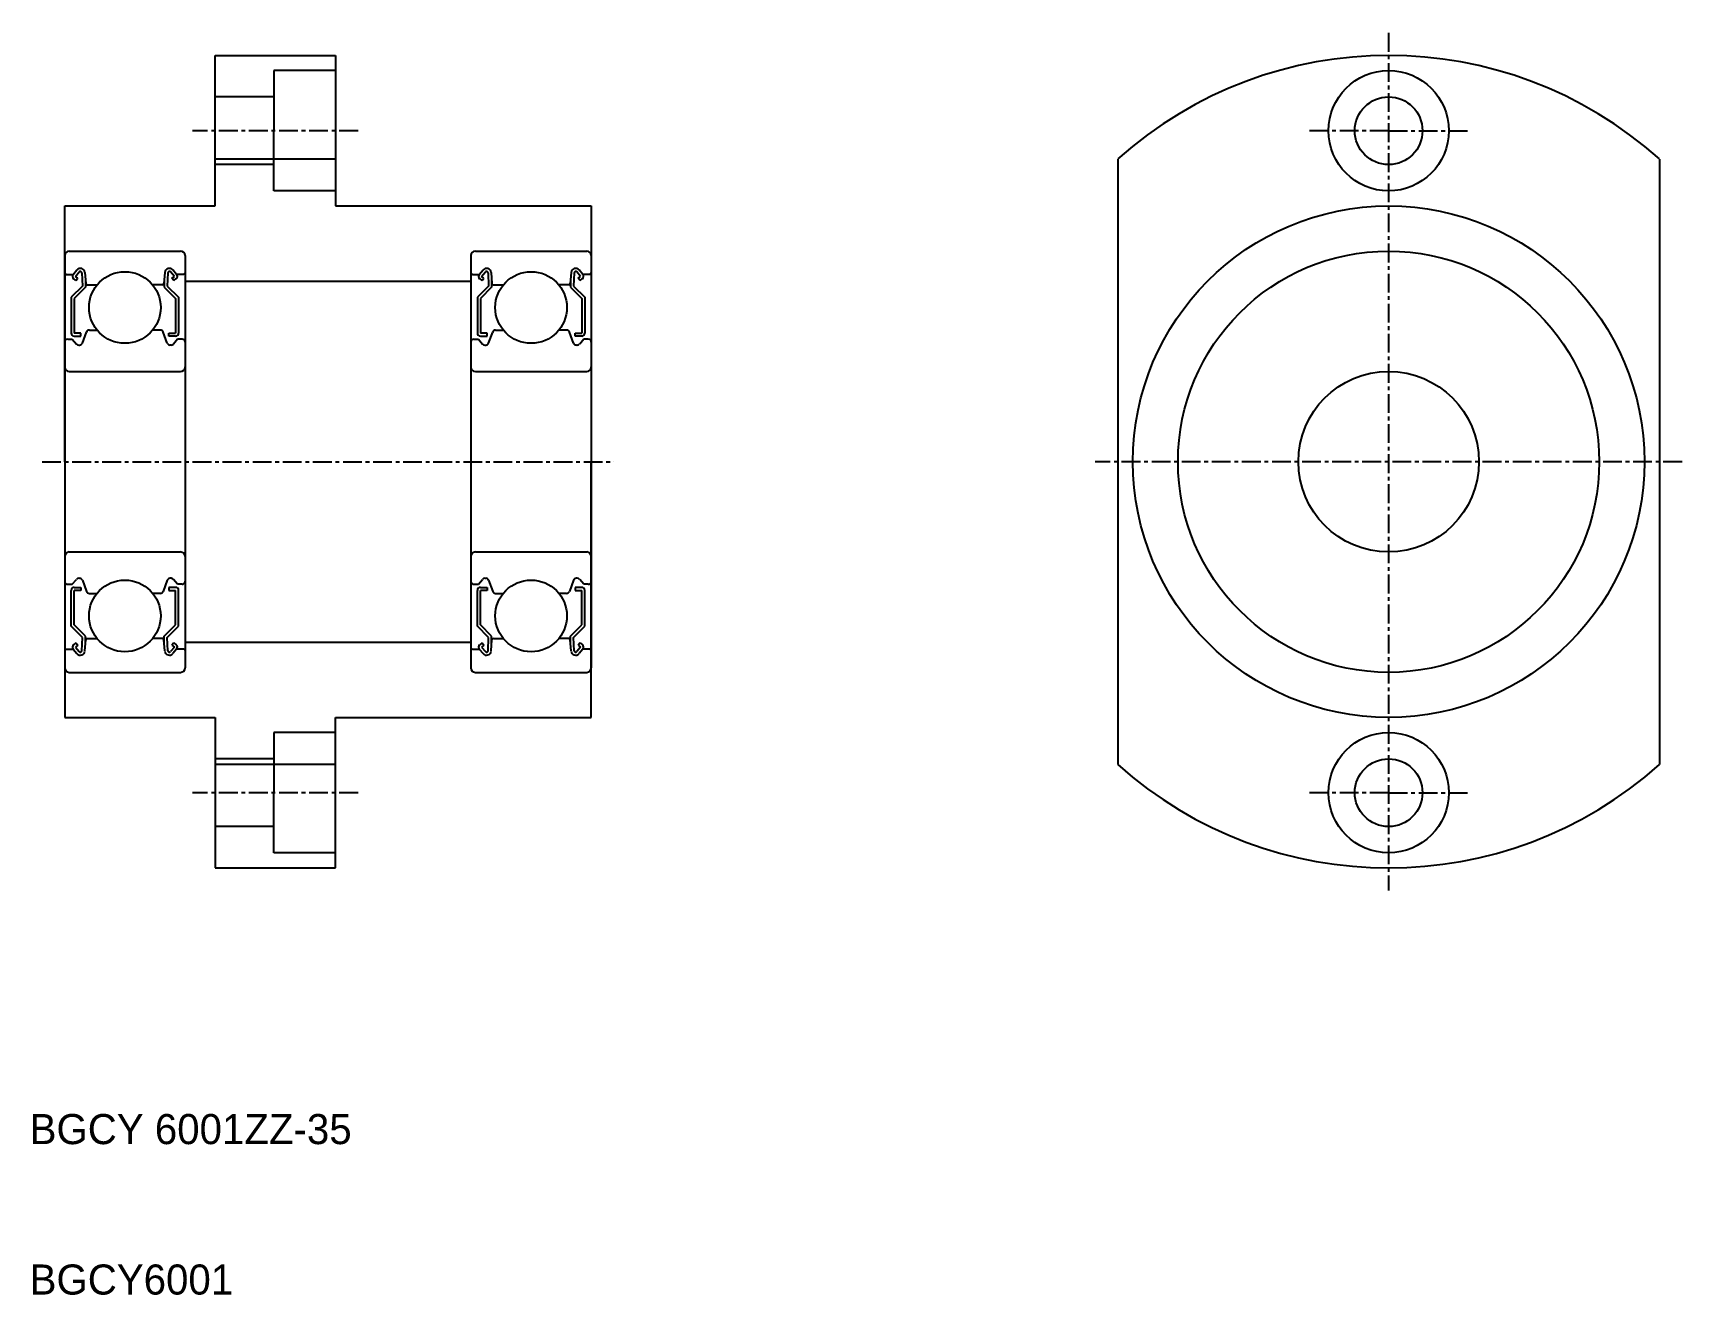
# Model space of a CAD drawing. Extents: x 111 to 220, y 63 to 147.
import ezdxf

# ---------------------------------------------------------------- set-up
doc = ezdxf.new("R2010")
doc.units = 0
doc.linetypes.add('CENTER', pattern=[2, 1.25, -0.25, 0.25, -0.25])
doc.linetypes.add('DASHED', pattern=[19.05, 12.7, -6.35])
doc.layers.get('0').update_dxf_attribs({"linetype": 'CONTINUOUS'})
doc.layers.add('CENTER', color=1, linetype='CENTER')

msp = doc.modelspace()

# ---------------------------------------------------------------- linework, layer by layer
for p, q in [((122.86, 145.12), (130.86, 145.12)), ((122.86, 135.12), (122.86, 145.12)), ((130.86, 145.12), (130.86, 135.12)), ((130.86, 138.24), (122.86, 138.24)), ((182.86, 138.24), (182.86, 97.99)), ((218.86, 138.24), (218.86, 97.99)), ((112.86, 118.12), (112.86, 135.12)), ((112.86, 135.12), (122.86, 135.12)), ((130.86, 135.12), (147.86, 135.12)), ((147.86, 135.12), (147.86, 118.12)), ((112.86, 131.82), (112.86, 104.42)), ((113.16, 132.12), (120.56, 132.12)), ((120.86, 131.82), (120.86, 104.42)), ((139.86, 131.82), (139.86, 104.42)), ((140.16, 132.12), (147.56, 132.12)), ((147.86, 131.82), (147.86, 104.42)), ((112.96, 130.57), (113.42, 130.57)), ((113.42, 130.57), (113.67, 130.87)), ((113.57, 130.44), (113.82, 130.74)), ((113.73, 130.31), (113.57, 130.44)), ((114, 130.68), (114.04, 129.8)), ((114.2, 130.7), (114.26, 129.96)), ((119.52, 130.7), (119.46, 129.96)), ((119.72, 130.68), (119.68, 129.8)), ((120.15, 130.44), (119.9, 130.74)), ((119.99, 130.31), (120.15, 130.44)), ((120.3, 130.57), (120.05, 130.87)), ((120.76, 130.57), (120.3, 130.57)), ((139.96, 130.57), (140.42, 130.57)), ((140.42, 130.57), (140.67, 130.87)), ((140.57, 130.44), (140.82, 130.74)), ((140.73, 130.31), (140.57, 130.44)), ((141, 130.68), (141.04, 129.8)), ((141.2, 130.7), (141.26, 129.96)), ((146.52, 130.7), (146.46, 129.96)), ((146.72, 130.68), (146.68, 129.8)), ((147.15, 130.44), (146.9, 130.74)), ((146.99, 130.31), (147.15, 130.44)), ((147.3, 130.57), (147.05, 130.87)), ((147.76, 130.57), (147.3, 130.57)), ((114.04, 129.8), (113.29, 129.05)), ((113.6, 130.16), (113.45, 130.29)), ((114.24, 129.72), (113.49, 128.97)), ((113.6, 130.16), (113.73, 130.31)), ((114.24, 130.19), (114.24, 129.72)), ((114.36, 129.87), (115.01, 129.87)), ((119.36, 129.87), (118.71, 129.87)), ((119.48, 130.19), (119.48, 129.72)), ((119.48, 129.72), (120.23, 128.97)), ((119.68, 129.8), (120.43, 129.05)), ((120.12, 130.16), (119.99, 130.31)), ((120.12, 130.16), (120.28, 130.29)), ((141.04, 129.8), (140.29, 129.05)), ((140.6, 130.16), (140.45, 130.29)), ((141.24, 129.72), (140.49, 128.97)), ((140.6, 130.16), (140.73, 130.31)), ((141.24, 130.19), (141.24, 129.72)), ((141.36, 129.87), (142.01, 129.87)), ((146.36, 129.87), (145.71, 129.87)), ((146.48, 130.19), (146.48, 129.72)), ((146.48, 129.72), (147.23, 128.97)), ((146.68, 129.8), (147.43, 129.05)), ((147.12, 130.16), (146.99, 130.31)), ((147.12, 130.16), (147.28, 130.29)), ((113.29, 129.05), (113.29, 126.67)), ((113.49, 128.97), (113.49, 126.67)), ((120.23, 128.97), (120.23, 126.67)), ((120.43, 129.05), (120.43, 126.67)), ((140.29, 129.05), (140.29, 126.67)), ((140.49, 128.97), (140.49, 126.67)), ((147.23, 128.97), (147.23, 126.67)), ((147.43, 129.05), (147.43, 126.67)), ((113.06, 126.27), (113.36, 126.27)), ((113.36, 126.27), (113.64, 125.94)), ((113.94, 126.67), (113.49, 126.67)), ((113.49, 126.47), (113.94, 126.47)), ((113.94, 126.47), (113.94, 126.67)), ((114.04, 126), (114.31, 126.74)), ((114.5, 126.87), (115.01, 126.87)), ((119.22, 126.87), (118.71, 126.87)), ((119.68, 126), (119.41, 126.74)), ((119.78, 126.67), (120.23, 126.67)), ((119.78, 126.47), (119.78, 126.67)), ((120.23, 126.47), (119.78, 126.47)), ((120.36, 126.27), (120.09, 125.94)), ((120.66, 126.27), (120.36, 126.27)), ((140.06, 126.27), (140.36, 126.27)), ((140.36, 126.27), (140.64, 125.94)), ((140.94, 126.67), (140.49, 126.67)), ((140.49, 126.47), (140.94, 126.47)), ((140.94, 126.47), (140.94, 126.67)), ((141.04, 126), (141.31, 126.74)), ((141.5, 126.87), (142.01, 126.87)), ((146.22, 126.87), (145.71, 126.87)), ((146.68, 126), (146.41, 126.74)), ((146.78, 126.67), (147.23, 126.67)), ((146.78, 126.47), (146.78, 126.67)), ((147.23, 126.47), (146.78, 126.47)), ((147.36, 126.27), (147.09, 125.94)), ((147.66, 126.27), (147.36, 126.27)), ((113.79, 125.87), (113.85, 125.87)), ((119.93, 125.87), (119.87, 125.87)), ((140.79, 125.87), (140.85, 125.87)), ((146.93, 125.87), (146.87, 125.87)), ((113.16, 124.12), (120.56, 124.12)), ((140.16, 124.12), (147.56, 124.12)), ((112.86, 118.12), (112.86, 101.12)), ((147.86, 101.12), (147.86, 118.12)), ((113.16, 112.12), (120.56, 112.12)), ((140.16, 112.12), (147.56, 112.12)), ((113.06, 109.97), (113.36, 109.97)), ((113.36, 109.97), (113.64, 110.3)), ((113.49, 109.77), (113.94, 109.77)), ((113.79, 110.37), (113.85, 110.37)), ((113.94, 109.77), (113.94, 109.57)), ((114.04, 110.24), (114.31, 109.5)), ((119.68, 110.24), (119.41, 109.5)), ((119.78, 109.77), (119.78, 109.57)), ((120.23, 109.77), (119.78, 109.77)), ((119.93, 110.37), (119.87, 110.37)), ((120.36, 109.97), (120.09, 110.3)), ((120.66, 109.97), (120.36, 109.97)), ((140.06, 109.97), (140.36, 109.97)), ((140.36, 109.97), (140.64, 110.3)), ((140.49, 109.77), (140.94, 109.77)), ((140.79, 110.37), (140.85, 110.37)), ((140.94, 109.77), (140.94, 109.57)), ((141.04, 110.24), (141.31, 109.5)), ((146.68, 110.24), (146.41, 109.5)), ((146.78, 109.77), (146.78, 109.57)), ((147.23, 109.77), (146.78, 109.77)), ((146.93, 110.37), (146.87, 110.37)), ((147.36, 109.97), (147.09, 110.3)), ((147.66, 109.97), (147.36, 109.97)), ((113.29, 107.19), (113.29, 109.57)), ((113.49, 107.27), (113.49, 109.57)), ((113.94, 109.57), (113.49, 109.57)), ((114.5, 109.37), (115.01, 109.37)), ((114.63, 109.37), (114.63, 109.37)), ((114.75, 109.37), (114.75, 109.37)), ((119.22, 109.37), (118.71, 109.37)), ((119.78, 109.57), (120.23, 109.57)), ((120.23, 107.27), (120.23, 109.57)), ((120.43, 107.19), (120.43, 109.57)), ((140.29, 107.19), (140.29, 109.57)), ((140.94, 109.57), (140.49, 109.57)), ((140.49, 107.27), (140.49, 109.57)), ((141.5, 109.37), (142.01, 109.37)), ((141.63, 109.37), (141.63, 109.37)), ((141.75, 109.37), (141.76, 109.37)), ((146.22, 109.37), (145.71, 109.37)), ((146.78, 109.57), (147.23, 109.57)), ((147.23, 107.27), (147.23, 109.57)), ((147.43, 107.19), (147.43, 109.57)), ((114.04, 106.44), (113.29, 107.19)), ((114.24, 106.52), (113.49, 107.27)), ((114, 105.56), (114.04, 106.44)), ((114.24, 106.05), (114.24, 106.52)), ((114.36, 106.37), (115.01, 106.37)), ((119.36, 106.37), (118.71, 106.37)), ((119.48, 106.52), (120.23, 107.27)), ((119.48, 106.05), (119.48, 106.52)), ((119.68, 106.44), (120.43, 107.19)), ((119.72, 105.56), (119.68, 106.44)), ((141.04, 106.44), (140.29, 107.19)), ((141.24, 106.52), (140.49, 107.27)), ((141, 105.56), (141.04, 106.44)), ((141.24, 106.05), (141.24, 106.52)), ((141.36, 106.37), (142.01, 106.37)), ((146.36, 106.37), (145.71, 106.37)), ((146.48, 106.52), (147.23, 107.27)), ((146.48, 106.05), (146.48, 106.52)), ((146.68, 106.44), (147.43, 107.19)), ((146.72, 105.56), (146.68, 106.44)), ((112.96, 105.67), (113.42, 105.67)), ((113.42, 105.67), (113.67, 105.37)), ((113.6, 106.08), (113.45, 105.95)), ((113.73, 105.93), (113.57, 105.8)), ((113.57, 105.8), (113.82, 105.5)), ((113.6, 106.08), (113.73, 105.93)), ((114.2, 105.54), (114.26, 106.28)), ((119.52, 105.54), (119.46, 106.28)), ((120.15, 105.8), (119.9, 105.5)), ((120.12, 106.08), (119.99, 105.93)), ((119.99, 105.93), (120.15, 105.8)), ((120.3, 105.67), (120.05, 105.37)), ((120.12, 106.08), (120.28, 105.95)), ((120.76, 105.67), (120.3, 105.67)), ((139.96, 105.67), (140.42, 105.67)), ((140.42, 105.67), (140.67, 105.37)), ((140.6, 106.08), (140.45, 105.95)), ((140.73, 105.93), (140.57, 105.8)), ((140.57, 105.8), (140.82, 105.5)), ((140.6, 106.08), (140.73, 105.93)), ((141.2, 105.54), (141.26, 106.28)), ((146.52, 105.54), (146.46, 106.28)), ((147.15, 105.8), (146.9, 105.5)), ((147.12, 106.08), (146.99, 105.93)), ((146.99, 105.93), (147.15, 105.8)), ((147.3, 105.67), (147.05, 105.37)), ((147.12, 106.08), (147.28, 105.95)), ((147.76, 105.67), (147.3, 105.67)), ((113.16, 104.12), (120.56, 104.12)), ((140.16, 104.12), (147.56, 104.12)), ((112.86, 101.12), (122.86, 101.12)), ((122.86, 101.12), (122.86, 91.12)), ((130.86, 101.12), (147.86, 101.12)), ((130.86, 91.12), (130.86, 101.12)), ((130.86, 97.99), (122.86, 97.99)), ((122.86, 91.12), (130.86, 91.12))]:
    msp.add_line(p, q)
at = {"color": 3, "linetype": 'DASHED'}
for p, q in [((126.76, 144.12), (126.76, 140.12)), ((130.86, 144.12), (126.76, 144.12)), ((126.76, 142.37), (122.86, 142.37)), ((126.76, 136.12), (126.76, 140.12)), ((126.76, 137.87), (122.86, 137.87)), ((130.86, 136.12), (126.76, 136.12)), ((130.86, 100.12), (126.76, 100.12)), ((126.76, 100.12), (126.76, 96.12)), ((126.76, 98.37), (122.86, 98.37)), ((126.76, 92.12), (126.76, 96.12)), ((126.76, 93.87), (122.86, 93.87)), ((130.86, 92.12), (126.76, 92.12))]:
    msp.add_line(p, q, dxfattribs=at)
at = {"color": 7, "linetype": 'CONTINUOUS'}
for p, q in [((120.86, 130.12), (139.86, 130.12)), ((120.86, 106.12), (139.86, 106.12))]:
    msp.add_line(p, q, dxfattribs=at)
for centre, radius in [((200.86, 140.12), 4), ((200.86, 140.12), 2.25), ((200.86, 118.12), 17), ((200.86, 118.12), 14), ((116.86, 128.37), 2.38), ((143.86, 128.37), 2.38), ((200.86, 118.12), 6), ((116.86, 107.87), 2.38), ((143.86, 107.87), 2.38), ((200.86, 96.12), 4), ((200.86, 96.12), 2.25)]:
    msp.add_circle(centre, radius)
for centre, radius, start, end in [((200.86, 118.12), 27, 48.1897, 131.8103), ((113.16, 131.82), 0.3, 90, 180), ((120.56, 131.82), 0.3, 0, 90), ((140.16, 131.82), 0.3, 90, 180), ((147.56, 131.82), 0.3, 0, 90), ((112.96, 130.67), 0.1, 180, 270), ((113.57, 130.44), 0.2, 140.002, 230.0863), ((113.9, 130.67), 0.3, 4.9968, 140.002), ((113.9, 130.67), 0.1, 2.8198, 140.0022), ((119.82, 130.67), 0.3, 39.998, 175.0032), ((119.82, 130.67), 0.1, 39.9978, 177.1802), ((120.15, 130.44), 0.2, 309.9137, 39.998), ((120.76, 130.67), 0.1, 270, 0), ((139.96, 130.67), 0.1, 180, 270), ((140.57, 130.44), 0.2, 140.002, 230.0863), ((140.9, 130.67), 0.3, 4.9968, 140.002), ((140.9, 130.67), 0.1, 2.8198, 140.0022), ((146.82, 130.67), 0.3, 39.998, 175.0032), ((146.82, 130.67), 0.1, 39.9978, 177.1802), ((147.15, 130.44), 0.2, 309.9137, 39.998), ((147.76, 130.67), 0.1, 270, 0), ((114.36, 129.97), 0.1, 184.9968, 269.9991), ((119.36, 129.97), 0.1, 270.0009, 355.0032), ((141.36, 129.97), 0.1, 184.9968, 269.9991), ((146.36, 129.97), 0.1, 270.0009, 355.0032), ((113.06, 126.07), 0.2, 90, 180), ((113.49, 126.67), 0.2, 180, 270), ((114.5, 126.67), 0.2, 90, 159.9916), ((119.22, 126.67), 0.2, 20.0084, 90), ((120.23, 126.67), 0.2, 270, 0), ((120.66, 126.07), 0.2, 0, 90), ((140.06, 126.07), 0.2, 90, 180), ((140.49, 126.67), 0.2, 180, 270), ((141.5, 126.67), 0.2, 90, 159.9916), ((146.22, 126.67), 0.2, 20.0084, 90), ((147.23, 126.67), 0.2, 270, 0), ((147.66, 126.07), 0.2, 0, 90), ((113.79, 126.07), 0.2, 219.9952, 270), ((113.85, 126.07), 0.2, 270, 339.9916), ((119.87, 126.07), 0.2, 200.0084, 270), ((119.93, 126.07), 0.2, 270, 320.0048), ((140.79, 126.07), 0.2, 219.9952, 270), ((140.85, 126.07), 0.2, 270, 339.9916), ((146.87, 126.07), 0.2, 200.0084, 270), ((146.93, 126.07), 0.2, 270, 320.0048), ((113.16, 124.42), 0.3, 180, 270), ((120.56, 124.42), 0.3, 270, 0), ((140.16, 124.42), 0.3, 180, 270), ((147.56, 124.42), 0.3, 270, 0), ((113.16, 111.82), 0.3, 90, 180), ((120.56, 111.82), 0.3, 0, 90), ((140.16, 111.82), 0.3, 90, 180), ((147.56, 111.82), 0.3, 0, 90), ((113.06, 110.17), 0.2, 180, 270), ((113.49, 109.57), 0.2, 90, 180), ((113.79, 110.17), 0.2, 90, 140.0048), ((113.85, 110.17), 0.2, 20.0084, 90), ((119.87, 110.17), 0.2, 90, 159.9916), ((119.93, 110.17), 0.2, 39.9952, 90), ((120.23, 109.57), 0.2, 0, 90), ((120.66, 110.17), 0.2, 270, 0), ((140.06, 110.17), 0.2, 180, 270), ((140.49, 109.57), 0.2, 90, 180), ((140.79, 110.17), 0.2, 90, 140.0048), ((140.85, 110.17), 0.2, 20.0084, 90), ((146.87, 110.17), 0.2, 90, 159.9916), ((146.93, 110.17), 0.2, 39.9952, 90), ((147.23, 109.57), 0.2, 0, 90), ((147.66, 110.17), 0.2, 270, 0), ((114.5, 109.57), 0.2, 200.0084, 270), ((119.22, 109.57), 0.2, 270, 339.9916), ((141.5, 109.57), 0.2, 200.0084, 270), ((146.22, 109.57), 0.2, 270, 339.9916), ((114.36, 106.27), 0.1, 90.0009, 175.0032), ((119.36, 106.27), 0.1, 4.9968, 89.9991), ((141.36, 106.27), 0.1, 90.0009, 175.0032), ((146.36, 106.27), 0.1, 4.9968, 89.9991), ((112.96, 105.57), 0.1, 90, 180), ((113.57, 105.8), 0.2, 129.9137, 219.998), ((113.9, 105.56), 0.3, 219.998, 355.0032), ((113.9, 105.56), 0.1, 219.9978, 357.1802), ((119.82, 105.56), 0.3, 184.9968, 320.002), ((119.82, 105.56), 0.1, 182.8198, 320.0022), ((120.15, 105.8), 0.2, 320.002, 50.0863), ((120.76, 105.57), 0.1, 0, 90), ((139.96, 105.57), 0.1, 90, 180), ((140.57, 105.8), 0.2, 129.9137, 219.998), ((140.9, 105.56), 0.3, 219.998, 355.0032), ((140.9, 105.56), 0.1, 219.9978, 357.1802), ((146.82, 105.56), 0.3, 184.9968, 320.002), ((146.82, 105.56), 0.1, 182.8198, 320.0022), ((147.15, 105.8), 0.2, 320.002, 50.0863), ((147.76, 105.57), 0.1, 0, 90), ((113.16, 104.42), 0.3, 180, 270), ((120.56, 104.42), 0.3, 270, 0), ((140.16, 104.42), 0.3, 180, 270), ((147.56, 104.42), 0.3, 270, 0), ((200.86, 118.12), 27, 228.1897, 311.8103)]:
    msp.add_arc(centre, radius, start, end)
at = {"layer": 'CENTER', "color": 1, "linetype": 'CENTER'}
for p, q in [((200.86, 146.62), (200.86, 89.62)), ((132.36, 140.12), (121.36, 140.12)), ((200.86, 140.12), (195.36, 140.12)), ((200.86, 140.12), (206.36, 140.12)), ((111.36, 118.12), (149.36, 118.12)), ((220.36, 118.12), (181.36, 118.12)), ((132.36, 96.12), (121.36, 96.12)), ((200.86, 96.12), (195.36, 96.12)), ((200.86, 96.12), (206.36, 96.12))]:
    msp.add_line(p, q, dxfattribs=at)

# ---------------------------------------------------------------- texts
for s, p in [('BGCY 6001ZZ-35', (110.53, 72.76)), ('BGCY6001', (110.53, 62.76))]:
    msp.add_text(s, height=2).set_placement(p)

doc.saveas('drawing.dxf')
